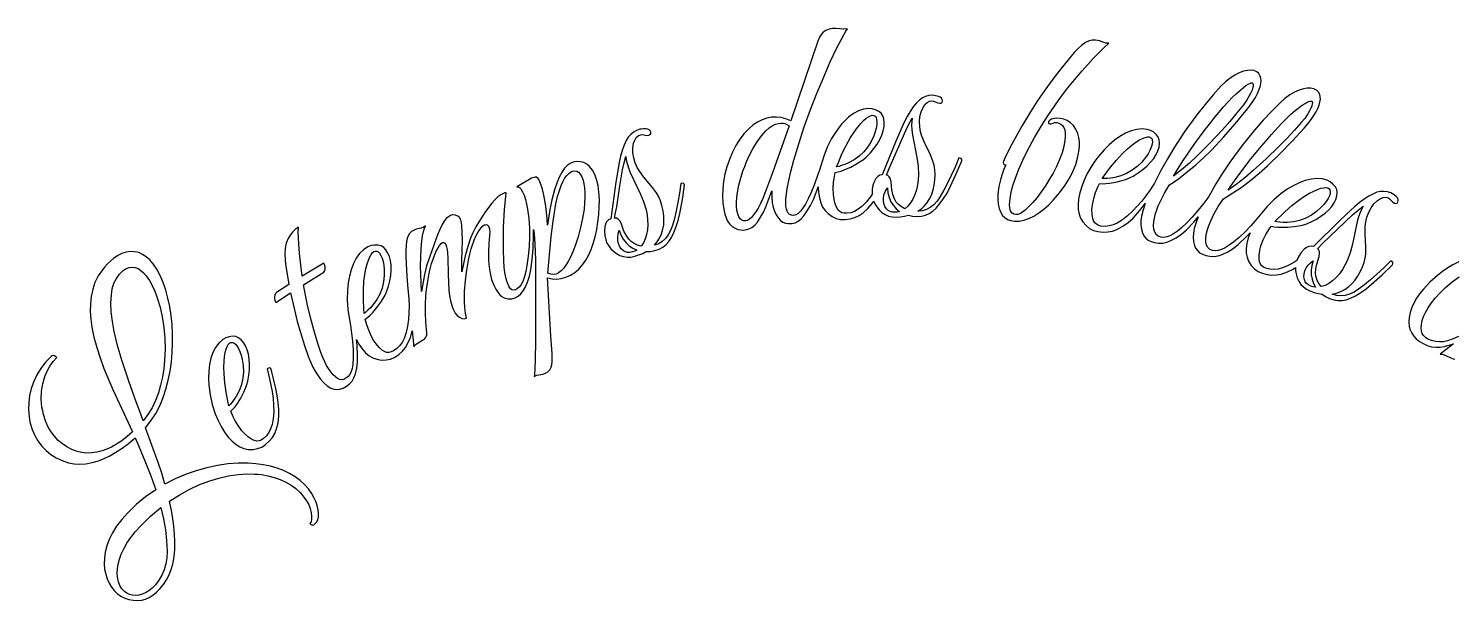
# Model space of a CAD drawing. Header units: millimetres. Extents: x 0 to 240, y 0 to 240.
# Drawn here: x 80.6 to 143.5, y 149.7 to 175 of the extents above; entities that cross this region are included whole.
import ezdxf

# ---------------------------------------------------------------- set-up
doc = ezdxf.new("R2010")
doc.units = ezdxf.units.MM
doc.layers.add('TEXTE-C03', color=1, linetype='CONTINUOUS')

msp = doc.modelspace()

# ---------------------------------------------------------------- linework, layer by layer
at = {"layer": 'TEXTE-C03'}
for points in [[(112.2481, 166.0798), (112.3989, 166.1214), (112.5372, 166.1933), (112.6633, 166.2958), (112.7775, 166.4288), (112.9149, 166.6358), (113.0384, 166.8611), (113.148, 167.1048), (113.4199, 167.7965), (113.4098, 167.6622), (113.4106, 167.5327), (113.4334, 167.2868), (113.472, 167.0903), (113.5307, 166.91), (113.6093, 166.7457), (113.7077, 166.5977), (113.8003, 166.4987), (113.905, 166.426), (114.022, 166.3793), (114.1514, 166.3587), (114.2933, 166.364), (114.4367, 166.3987), (114.573, 166.4664), (114.7023, 166.5673), (114.825, 166.7014), (114.9779, 166.9155), (115.1185, 167.156), (115.2467, 167.423), (115.4173, 167.8449), (115.464, 167.9825), (115.4755, 167.74), (115.5121, 167.4944), (115.5722, 167.2777), (115.6557, 167.0899), (115.7622, 166.931), (115.8918, 166.8006), (116.071, 166.6755), (116.2563, 166.5905), (116.4482, 166.5453), (116.6469, 166.5399), (116.8685, 166.5709), (117.074, 166.6305), (117.2638, 166.7193), (117.4381, 166.8372), (117.6494, 167.0278), (117.8389, 167.246), (117.9074, 167.3469), (117.9583, 167.2338), (118.0434, 167.0973), (118.1505, 166.9642), (118.2744, 166.8465), (118.4105, 166.756), (118.5588, 166.6928), (118.7195, 166.6566), (118.893, 166.6475), (119.0854, 166.659), (119.2678, 166.6845), (119.4406, 166.7239), (119.6249, 166.6857), (119.8252, 166.6736), (120.0166, 166.6888), (120.1959, 166.7332), (120.3635, 166.8069), (120.5196, 166.9099), (120.6644, 167.0425), (120.8338, 167.239), (120.994, 167.4602), (121.145, 167.706), (121.287, 167.9767), (121.5537, 168.5491), (121.8037, 169.1342), (121.7969, 169.187), (121.7723, 169.2254), (121.7296, 169.2494), (121.6691, 169.259), (121.4988, 168.8539), (121.3315, 168.4807), (121.167, 168.1395), (121.0049, 167.8303), (120.845, 167.5531), (120.7077, 167.3536), (120.5605, 167.1906), (120.4033, 167.0638), (120.2358, 166.9733), (120.0577, 166.9189), (119.8575, 166.9004), (120.015, 167.0127), (120.1574, 167.1487), (120.2848, 167.3085), (120.3972, 167.4922), (120.4732, 167.6588), (120.5333, 167.8451), (120.5775, 168.0512), (120.6054, 168.2773), (120.6169, 168.5234), (120.6081, 168.7316), (120.576, 168.9298), (120.5205, 169.1178), (120.4102, 169.3905), (120.1505, 169.9321), (120.0363, 170.2139), (119.9772, 170.4132), (119.9414, 170.6287), (119.9291, 170.8605), (119.9462, 171.0783), (119.9982, 171.2873), (120.0856, 171.4872), (120.1693, 171.6153), (120.2623, 171.7066), (120.3645, 171.761), (120.4757, 171.7784), (120.547, 171.7644), (120.7376, 171.682), (120.827, 171.6673), (120.8879, 171.6781), (120.925, 171.713), (120.9382, 171.7721), (120.9288, 171.8393), (120.8977, 171.8945), (120.845, 171.9375), (120.7707, 171.9682), (120.5756, 172.0122), (120.5023, 172.0182), (120.345, 172.0061), (120.1959, 171.9669), (120.0553, 171.9005), (119.9234, 171.8072), (119.8004, 171.6869), (119.6554, 171.5078), (119.5169, 171.305), (119.3851, 171.0785), (119.26, 170.8285), (118.9032, 170.0189), (118.278, 168.51), (118.1756, 168.49), (118.0853, 168.4378), (118.0072, 168.3533), (117.9413, 168.2367), (117.8767, 168.0552), (117.842, 167.8645), (117.8377, 167.6562), (117.7515, 167.5245), (117.5726, 167.302), (117.3789, 167.1077), (117.2245, 166.9878), (117.0627, 166.8987), (116.8933, 166.8402), (116.7158, 166.8122), (116.6037, 166.8149), (116.5049, 166.8397), (116.4194, 166.8867), (116.347, 166.956), (116.2878, 167.0477), (116.2115, 167.2274), (116.1584, 167.4238), (116.1286, 167.6369), (116.1188, 167.9137), (116.1353, 168.1859), (116.1567, 168.354), (116.2097, 168.6197), (116.3335, 168.6389), (116.4763, 168.6784), (116.6383, 168.7381), (116.8956, 168.8538), (117.1528, 168.9912), (117.3142, 169.0909), (117.4556, 169.1918), (117.5768, 169.2944), (117.7601, 169.4799), (117.9211, 169.6704), (118.0597, 169.8662), (118.1756, 170.0674), (118.2667, 170.2665), (118.3307, 170.4563), (118.3672, 170.6367), (118.3758, 170.8079), (118.357, 170.9741), (118.312, 171.1127), (118.2405, 171.2237), (118.1425, 171.307), (117.9933, 171.3829), (117.8422, 171.4257), (117.6897, 171.4354), (117.4614, 171.4033), (117.2364, 171.3279), (117.0152, 171.2091), (116.7984, 171.0469), (116.5909, 170.8507), (116.4938, 170.74), (116.3972, 170.6292), (116.2175, 170.3829), (116.0519, 170.1119), (115.8587, 169.727), (115.7011, 169.3277), (115.5139, 168.7167), (115.4342, 168.4794), (115.2936, 168.0942), (115.134, 167.6997), (115.0188, 167.4472), (114.8983, 167.2221), (114.7724, 167.0243), (114.6751, 166.9018), (114.576, 166.8107), (114.475, 166.7511), (114.3718, 166.7228), (114.2773, 166.7255), (114.1989, 166.7584), (114.1364, 166.8215), (114.0885, 166.9058), (114.0539, 167.0022), (114.0327, 167.1108), (114.0236, 167.26), (114.0302, 167.4431), (114.0527, 167.6601), (114.0915, 167.911), (114.1448, 168.1895), (114.2505, 168.6504), (114.3835, 169.1541), (114.5991, 169.8773), (114.8468, 170.6323), (115.12, 171.3944), (115.4108, 172.139), (115.6015, 172.5903), (115.9944, 173.4908), (116.2591, 174.0496), (116.4858, 174.4941), (116.6822, 174.8446), (116.7545, 174.9515), (116.5851, 174.9395), (116.2429, 174.964), (116.0921, 174.9618), (115.9374, 174.9365), (115.8007, 174.8839), (115.6822, 174.8041), (115.6008, 174.7128), (115.5208, 174.5787), (115.4423, 174.4021), (114.245, 170.8962), (114.0377, 170.984), (113.8275, 171.0387), (113.6147, 171.0604), (113.3996, 171.049), (113.187, 171.0068), (112.9813, 170.9361), (112.7829, 170.837), (112.5922, 170.7095), (112.4094, 170.5539), (112.1957, 170.3291), (112.0015, 170.0792), (111.8268, 169.8044), (111.6719, 169.505), (111.5389, 169.1903), (111.4298, 168.8699), (111.3443, 168.5437), (111.2821, 168.212), (111.2446, 167.8842), (111.2336, 167.5695), (111.2482, 167.268), (111.288, 166.9797), (111.3343, 166.778), (111.3928, 166.6058), (111.4633, 166.4628), (111.5457, 166.3492), (111.6653, 166.2338), (111.7883, 166.152), (111.9149, 166.1037), (112.0375, 166.0799), (112.1485, 166.0719)], [(124.3299, 166.4652), (124.5372, 166.5031), (124.7522, 166.5779), (124.9755, 166.6896), (125.2005, 166.8315), (125.4207, 166.9973), (125.6363, 167.1872), (125.8474, 167.4013), (126.1139, 167.7142), (126.356, 168.0501), (126.5735, 168.4096), (126.7134, 168.6887), (126.8254, 168.9689), (126.9089, 169.2505), (126.9635, 169.5336), (126.9858, 169.7614), (126.9858, 169.9696), (126.9634, 170.1583), (126.9183, 170.3273), (126.8315, 170.5223), (126.7218, 170.6827), (126.5893, 170.8084), (126.4439, 170.9017), (126.2958, 170.9651), (126.1451, 170.9984), (125.9901, 171.0078), (125.8612, 170.996), (125.7583, 170.963), (125.6826, 170.9193), (125.6353, 170.8754), (125.6163, 170.8313), (125.6189, 170.7937), (125.6363, 170.7694), (125.6687, 170.7583), (125.7356, 170.7626), (125.9048, 170.8137), (125.9898, 170.8154), (126.0852, 170.7932), (126.1682, 170.7504), (126.2387, 170.6873), (126.2968, 170.6037), (126.3389, 170.4976), (126.362, 170.367), (126.3661, 170.212), (126.3511, 170.0325), (126.3016, 169.7617), (126.2204, 169.4785), (126.1082, 169.1827), (125.9731, 168.8829), (125.8231, 168.5877), (125.6584, 168.2969), (125.4839, 168.0173), (125.3043, 167.7558), (125.1196, 167.5122), (124.9361, 167.2933), (124.7599, 167.1059), (124.5906, 166.95), (124.4715, 166.859), (124.3632, 166.796), (124.2653, 166.761), (124.1778, 166.7543), (124.0959, 166.7749), (124.026, 166.8212), (123.968, 166.893), (123.9354, 166.9677), (123.9157, 167.0647), (123.9089, 167.184), (123.915, 167.3256), (123.9447, 167.5652), (123.9954, 167.819), (124.0676, 168.0867), (124.1616, 168.3686), (124.3124, 168.7569), (124.4852, 169.1519), (124.6805, 169.5533), (125.0035, 170.1533), (125.3527, 170.739), (125.5912, 171.1112), (126.0474, 171.7753), (126.1991, 171.9806), (126.4765, 172.3431), (126.775, 172.7073), (127.1102, 173.0956), (127.5984, 173.6384), (128.0692, 174.1172), (128.2874, 174.3119), (128.1534, 174.3221), (127.88, 174.4163), (127.6942, 174.453), (127.5576, 174.4534), (127.4124, 174.4173), (127.2591, 174.3446), (127.0978, 174.2352), (126.9289, 174.0889), (126.7527, 173.9059), (126.1613, 173.1849), (125.812, 172.7296), (125.4623, 172.2491), (125.1286, 171.7621), (124.826, 171.2874), (124.4481, 170.6523), (123.938, 169.7301), (123.6986, 169.2477), (123.6381, 169.0985), (123.6291, 169.0599), (123.635, 169), (123.663, 168.9622), (123.7363, 168.9449), (123.6411, 168.7113), (123.5618, 168.4944), (123.4982, 168.2941), (123.4298, 167.9948), (123.3913, 167.6734), (123.3868, 167.4423), (123.4071, 167.2278), (123.4518, 167.0299), (123.5209, 166.8484), (123.5971, 166.7223), (123.6961, 166.621), (123.8178, 166.5443), (123.9623, 166.492), (124.1298, 166.4641)], [(138.5783, 162.9635), (138.7622, 162.9976), (138.9472, 163.0633), (139.1798, 163.1782), (139.4135, 163.3194), (139.6484, 163.4869), (139.8846, 163.6809), (140.3533, 164.1041), (140.8116, 164.5454), (140.826, 164.5967), (140.8182, 164.6417), (140.7883, 164.6804), (140.7363, 164.7128), (140.4216, 164.4061), (140.1221, 164.1277), (139.8376, 163.8776), (139.5678, 163.656), (139.3125, 163.463), (139.1083, 163.3329), (138.9092, 163.2401), (138.7151, 163.1847), (138.5255, 163.1666), (138.3402, 163.1859), (138.1487, 163.2468), (138.3375, 163.2889), (138.5216, 163.3586), (138.7013, 163.4562), (138.8764, 163.5816), (139.0113, 163.7053), (139.1393, 163.8534), (139.2603, 164.0261), (139.3741, 164.2235), (139.4806, 164.4455), (139.5537, 164.6408), (139.6014, 164.8357), (139.6235, 165.0305), (139.6282, 165.3247), (139.6002, 165.9246), (139.6048, 166.2286), (139.6281, 166.4352), (139.6791, 166.6477), (139.7582, 166.8659), (139.8588, 167.0599), (139.9881, 167.232), (140.1465, 167.382), (140.2735, 167.4674), (140.3947, 167.5152), (140.51, 167.5254), (140.6193, 167.4982), (140.6795, 167.4574), (140.8228, 167.3073), (140.8995, 167.259), (140.9598, 167.2452), (141.0075, 167.2628), (141.0427, 167.3121), (141.0603, 167.3777), (141.0531, 167.4406), (141.0214, 167.5007), (140.9649, 167.558), (140.8784, 167.6244), (140.8024, 167.6745), (140.7372, 167.7086), (140.5876, 167.7588), (140.4351, 167.7808), (140.2797, 167.7745), (140.1219, 167.7399), (139.9617, 167.6771), (139.7584, 167.5686), (139.5518, 167.4359), (139.3421, 167.2787), (139.1295, 167.0973), (138.9675, 166.9463), (138.4853, 166.4907), (137.3215, 165.3448), (137.2194, 165.3663), (137.1159, 165.3534), (137.011, 165.3061), (136.9049, 165.2243), (136.7747, 165.0824), (136.6683, 164.9204), (136.5832, 164.7301), (136.4525, 164.6424), (136.201, 164.5073), (135.9469, 164.4038), (135.758, 164.3536), (135.5743, 164.3346), (135.3954, 164.3467), (135.2211, 164.3901), (135.1189, 164.4363), (135.0376, 164.4977), (134.9771, 164.5743), (134.9375, 164.6664), (134.9187, 164.7738), (134.9185, 164.9691), (134.9461, 165.1707), (135.0017, 165.3785), (135.1006, 165.6372), (135.2219, 165.8815), (135.3864, 166.1514), (135.4596, 166.252), (135.581, 166.2214), (135.7279, 166.2021), (135.9003, 166.194), (136.1824, 166.2002), (136.4728, 166.2266), (136.6603, 166.2554), (136.8299, 166.2933), (136.9815, 166.3404), (137.2225, 166.4399), (137.4451, 166.5526), (137.649, 166.6788), (137.8342, 166.8189), (137.9957, 166.9669), (138.1286, 167.1167), (138.2325, 167.2686), (138.3072, 167.4229), (138.3547, 167.5832), (138.3672, 167.7284), (138.3446, 167.8586), (138.2868, 167.9734), (138.179, 168.1015), (138.0566, 168.1998), (137.9199, 168.2681), (137.6972, 168.3276), (137.4605, 168.3459), (137.2105, 168.3226), (136.9477, 168.2578), (136.6801, 168.1579), (136.4154, 168.0295), (136.1539, 167.8728), (135.8958, 167.6877), (135.5678, 167.4085), (135.2671, 167.1022), (134.8252, 166.5709), (134.5535, 166.2616), (134.2916, 165.9873), (134.039, 165.748), (133.7957, 165.5437), (133.6041, 165.4035), (133.4275, 165.2944), (133.2654, 165.2165), (133.1176, 165.17), (132.9838, 165.1549), (132.8638, 165.1713), (132.7499, 165.2211), (132.6633, 165.298), (132.6037, 165.4021), (132.5711, 165.5337), (132.5654, 165.6927), (132.5869, 165.8793), (132.6357, 166.0934), (132.679, 166.2301), (132.7385, 166.3831), (132.9069, 166.7379), (133.1166, 167.1086), (133.3431, 167.4467), (133.7636, 167.7096), (134.1682, 167.986), (134.5568, 168.2764), (134.929, 168.5811), (135.2846, 168.9009), (135.8503, 169.4491), (136.3894, 170.0031), (136.9009, 170.5642), (137.0705, 170.7604), (137.2152, 170.9462), (137.3347, 171.1215), (137.4315, 171.2858), (137.508, 171.4381), (137.5641, 171.5787), (137.6032, 171.7172), (137.6217, 171.8425), (137.6194, 171.9547), (137.5962, 172.0536), (137.537, 172.1634), (137.4489, 172.2469), (137.3321, 172.3037), (137.199, 172.3305), (137.0458, 172.3293), (136.8728, 172.3), (136.6802, 172.2423), (136.476, 172.1538), (136.2682, 172.0317), (136.0569, 171.8762), (135.8425, 171.6871), (135.4757, 171.3241), (135.1006, 170.9236), (134.7178, 170.4857), (134.1561, 169.7872), (133.6296, 169.0626), (133.3058, 168.5779), (133.0129, 168.1072), (132.6961, 167.5535), (132.4755, 167.2546), (132.2196, 166.9321), (131.9717, 166.645), (131.7315, 166.3933), (131.4987, 166.1771), (131.3144, 166.0275), (131.1434, 165.9097), (130.9855, 165.8238), (130.8402, 165.77), (130.7073, 165.7482), (130.5866, 165.7586), (130.4704, 165.8026), (130.3801, 165.8751), (130.3153, 165.9761), (130.2761, 166.1059), (130.2625, 166.2644), (130.2747, 166.4518), (130.3126, 166.6681), (130.349, 166.8068), (130.4009, 166.9626), (130.4682, 167.1355), (130.5513, 167.3253), (130.7422, 167.7061), (130.9514, 168.0552), (131.3582, 168.3387), (131.7485, 168.635), (132.1221, 168.9445), (132.4785, 169.2675), (132.8177, 169.6047), (133.3552, 170.1805), (133.866, 170.7608), (134.3487, 171.3468), (134.5083, 171.5512), (134.6435, 171.744), (134.7541, 171.9252), (134.8425, 172.094), (134.9113, 172.25), (134.9603, 172.3932), (134.9925, 172.5335), (135.0046, 172.6596), (134.9967, 172.7715), (134.9686, 172.8691), (134.904, 172.9758), (134.8118, 173.0548), (134.6923, 173.1057), (134.558, 173.1258), (134.4051, 173.1169), (134.2337, 173.079), (134.0443, 173.0118), (133.8448, 172.9131), (133.6433, 172.7808), (133.4401, 172.6149), (133.2354, 172.4153), (132.8872, 172.0344), (132.5327, 171.6157), (132.1723, 171.1591), (131.6463, 170.4334), (131.1567, 169.6833), (130.8576, 169.183), (130.5886, 168.6983), (130.3026, 168.1348), (130.0812, 167.8093), (129.9183, 167.5846), (129.7375, 167.3513), (129.5425, 167.1234), (129.3337, 166.9009), (129.1143, 166.6965), (128.8876, 166.523), (128.6533, 166.3802), (128.4748, 166.3005), (128.2965, 166.2524), (128.118, 166.2358), (127.939, 166.2509), (127.8307, 166.2801), (127.7406, 166.3277), (127.6687, 166.3937), (127.6149, 166.4783), (127.5792, 166.5813), (127.5478, 166.7741), (127.5429, 166.9774), (127.5646, 167.1915), (127.6209, 167.4627), (127.7016, 167.7232), (127.8209, 168.0159), (127.8771, 168.1269), (128.0018, 168.116), (128.1499, 168.1205), (128.3215, 168.14), (128.599, 168.1911), (128.8814, 168.2635), (129.0619, 168.3219), (129.2233, 168.3864), (129.3654, 168.4572), (129.5875, 168.5938), (129.7892, 168.7406), (129.9703, 168.8978), (130.1308, 169.0656), (130.2666, 169.2375), (130.3738, 169.4066), (130.4522, 169.5732), (130.5013, 169.7374), (130.5225, 169.9032), (130.5117, 170.0486), (130.4687, 170.1734), (130.3933, 170.2776), (130.2664, 170.3868), (130.1299, 170.4643), (129.984, 170.5099), (129.7546, 170.5331), (129.5181, 170.5134), (129.275, 170.4505), (129.0259, 170.3445), (128.7777, 170.2032), (128.5369, 170.0342), (128.3038, 169.8377), (128.0786, 169.6138), (127.7993, 169.2858), (127.675, 169.1108), (127.5514, 168.9355), (127.3343, 168.5632), (127.1972, 168.2779), (127.0886, 167.9966), (127.008, 167.7196), (126.9547, 167.4469), (126.9319, 167.1996), (126.9388, 166.9749), (126.9752, 166.7726), (127.041, 166.5929), (127.1358, 166.4355), (127.2801, 166.2714), (127.4399, 166.1447), (127.6155, 166.0552), (127.8073, 166.0028), (128.0299, 165.9801), (128.2437, 165.9892), (128.4491, 166.0303), (128.6465, 166.1034), (128.8971, 166.2383), (129.133, 166.4052), (129.3544, 166.6044), (129.5634, 166.8273), (129.762, 167.0655), (129.8934, 167.2428), (129.8003, 166.963), (129.7306, 166.6839), (129.7018, 166.4861), (129.6997, 166.2971), (129.7238, 166.117), (129.7741, 165.9458), (129.8355, 165.8222), (129.9183, 165.7184), (130.0225, 165.6343), (130.1483, 165.5696), (130.2958, 165.5242), (130.4818, 165.4976), (130.6655, 165.5023), (130.847, 165.5386), (131.0269, 165.6064), (131.2623, 165.7343), (131.4909, 165.8951), (131.7129, 166.0889), (132.0321, 166.4182), (132.2338, 166.6578), (132.1387, 166.4136), (132.0551, 166.1384), (132.0165, 165.9422), (132.0049, 165.7536), (132.02, 165.5725), (132.0617, 165.399), (132.1168, 165.2725), (132.1943, 165.1647), (132.2942, 165.0754), (132.4166, 165.0045), (132.5616, 164.9518), (132.7461, 164.9159), (132.9297, 164.9114), (133.1129, 164.9386), (133.2959, 164.9973), (133.5374, 165.1132), (133.7737, 165.2623), (134.0052, 165.4448), (134.3405, 165.7577), (134.5243, 165.9554), (134.4405, 165.728), (134.3784, 165.4876), (134.3494, 165.2646), (134.3531, 165.0591), (134.3892, 164.8712), (134.4577, 164.7007), (134.574, 164.5156), (134.7115, 164.365), (134.8706, 164.2486), (135.0516, 164.1663), (135.2677, 164.1084), (135.4802, 164.0832), (135.6895, 164.091), (135.8961, 164.1317), (136.1649, 164.2248), (136.4245, 164.3519), (136.527, 164.4181), (136.5297, 164.2941), (136.5548, 164.1353), (136.6015, 163.9709), (136.6698, 163.8142), (136.7599, 163.6779), (136.8718, 163.5619), (137.0057, 163.4659), (137.1619, 163.3899), (137.3435, 163.3255), (137.5215, 163.2778), (137.6959, 163.2468), (137.8508, 163.1399), (138.0306, 163.0506), (138.2128, 162.99), (138.3952, 162.961)], [(131.2709, 168.6645), (131.5403, 169.092), (132.0887, 169.8953), (132.501, 170.455), (132.7848, 170.8194), (132.9277, 171.0009), (133.3477, 171.5058), (133.55, 171.7339), (133.7407, 171.9336), (133.9192, 172.1051), (134.223, 172.361), (134.3391, 172.4469), (134.4334, 172.5062), (134.5086, 172.5432), (134.5669, 172.5616), (134.6083, 172.5616), (134.643, 172.5399), (134.6606, 172.4986), (134.6611, 172.438), (134.6445, 172.3578), (134.6072, 172.2482), (134.553, 172.1249), (134.4818, 171.9879), (134.3577, 171.7837), (134.2242, 171.6027), (133.9378, 171.2395), (133.6245, 170.866), (133.2851, 170.4817), (132.7514, 169.9108), (132.2068, 169.3672), (131.8437, 169.0296), (131.4874, 168.724), (131.1374, 168.4503)], [(133.6927, 168.0393), (133.9832, 168.4528), (134.5711, 169.2277), (135.0108, 169.7661), (135.3125, 170.1157), (135.4644, 170.2899), (135.9091, 170.7732), (136.1226, 170.9908), (136.323, 171.1807), (136.5099, 171.343), (136.8261, 171.5834), (136.9463, 171.6634), (137.0436, 171.7179), (137.1205, 171.7511), (137.1796, 171.7666), (137.221, 171.7645), (137.2545, 171.7411), (137.2701, 171.699), (137.2675, 171.6384), (137.2469, 171.5591), (137.2042, 171.4516), (137.1438, 171.3312), (137.0659, 171.1978), (136.9317, 171.0001), (136.7894, 170.826), (136.4851, 170.4776), (136.1535, 170.1203), (135.7953, 169.7535), (135.2337, 169.21), (134.6626, 168.6943), (134.2831, 168.3753), (133.9119, 168.0879), (133.5486, 167.8321)], [(112.0867, 166.5047), (112.0167, 166.5679), (111.9581, 166.6631), (111.9107, 166.7902), (111.8746, 166.9493), (111.8554, 167.1164), (111.8522, 167.3024), (111.8654, 167.5071), (111.8954, 167.7307), (111.9578, 168.047), (112.0433, 168.3743), (112.1522, 168.7125), (112.2167, 168.8811), (112.2818, 169.0496), (112.4289, 169.3738), (112.5936, 169.6849), (112.7708, 169.9723), (112.9551, 170.2252), (113.146, 170.4437), (113.2908, 170.5779), (113.4339, 170.6786), (113.5749, 170.7458), (113.7135, 170.7796), (113.8175, 170.7879), (113.9066, 170.7852), (113.9809, 170.7717), (114.0792, 170.7329), (114.1737, 170.6734), (113.7568, 169.4652), (113.4008, 168.4835), (113.1311, 167.7726), (113.0096, 167.4686), (112.9091, 167.2401), (112.8094, 167.0425), (112.71, 166.8759), (112.6108, 166.7401), (112.5146, 166.6332), (112.4243, 166.5532), (112.3396, 166.5001), (112.2604, 166.4738), (112.1678, 166.4734)], [(116.3499, 169.0539), (116.5087, 169.4308), (116.6883, 169.8039), (116.8842, 170.1505), (117.0459, 170.3957), (117.1964, 170.603), (117.3351, 170.7723), (117.4617, 170.904), (117.5762, 171.003), (117.6788, 171.0745), (117.7694, 171.1187), (117.8477, 171.1353), (117.9174, 171.1265), (117.9727, 171.0934), (118.0134, 171.0363), (118.0396, 170.9551), (118.0513, 170.8499), (118.046, 170.7158), (118.0205, 170.5668), (117.975, 170.4029), (117.9097, 170.2238), (117.7943, 169.9808), (117.6482, 169.7495), (117.4719, 169.5294), (117.2648, 169.3322), (117.0418, 169.1702), (116.8025, 169.0431), (116.6302, 168.9702), (116.4844, 168.9161), (116.3649, 168.881), (116.2715, 168.8652)], [(119.133, 167.0951), (119.0077, 167.1935), (118.9064, 167.3105), (118.8294, 167.4461), (118.756, 167.6429), (118.7094, 167.8462), (118.6768, 168.2062), (118.6462, 168.3259), (118.5982, 168.4152), (118.5326, 168.4742), (118.4774, 168.493), (118.5901, 168.7895), (119.3219, 170.4694), (119.4633, 170.7511), (119.6052, 171.0057), (119.5883, 170.8656), (119.5837, 170.6989), (119.594, 170.4945), (119.6213, 170.2725), (119.8155, 169.2736), (119.8687, 168.8904), (119.8868, 168.5138), (119.877, 168.2892), (119.8469, 168.0687), (119.7966, 167.8522), (119.7264, 167.6398), (119.6387, 167.443), (119.5354, 167.2733), (119.4167, 167.1307), (119.2823, 167.0151)], [(107.1887, 164.8815), (107.359, 164.9157), (107.5425, 164.9746), (107.713, 165.0445), (107.8706, 165.1255), (108.0586, 165.1342), (108.2557, 165.1722), (108.4373, 165.2345), (108.6, 165.3219), (108.7441, 165.4348), (108.8697, 165.5734), (108.9772, 165.7378), (109.0925, 165.9701), (109.1929, 166.224), (109.2782, 166.4997), (109.3486, 166.7971), (109.465, 167.4177), (109.5621, 168.0466), (109.5425, 168.096), (109.509, 168.1271), (109.4618, 168.1398), (109.4008, 168.1341), (109.3362, 167.6994), (109.2667, 167.2964), (109.192, 166.9251), (109.1116, 166.5853), (109.0255, 166.2771), (108.9419, 166.0498), (108.8398, 165.8553), (108.7189, 165.6936), (108.5791, 165.5643), (108.42, 165.4674), (108.2307, 165.3999), (108.3554, 165.5478), (108.4596, 165.7148), (108.5434, 165.9012), (108.6068, 166.1071), (108.6391, 166.2873), (108.6511, 166.4827), (108.6427, 166.6933), (108.6137, 166.9193), (108.5639, 167.1605), (108.5037, 167.36), (108.4235, 167.5441), (108.3231, 167.7125), (108.1486, 167.9493), (107.7627, 168.4095), (107.5821, 168.6542), (107.4755, 168.8326), (107.3873, 169.0325), (107.318, 169.2541), (107.2805, 169.4693), (107.2791, 169.6846), (107.3142, 169.8999), (107.3634, 170.0449), (107.4309, 170.1563), (107.5164, 170.2344), (107.6198, 170.2788), (107.6924, 170.2829), (107.8974, 170.2504), (107.9877, 170.2583), (108.044, 170.284), (108.0713, 170.3269), (108.0695, 170.3874), (108.0436, 170.4502), (107.9999, 170.496), (107.9382, 170.5245), (107.8585, 170.5358), (107.7495, 170.5362), (107.6587, 170.5301), (107.5862, 170.5177), (107.4367, 170.467), (107.302, 170.3921), (107.1823, 170.2929), (107.0777, 170.1697), (106.9883, 170.0227), (106.8923, 169.8132), (106.8084, 169.5824), (106.7368, 169.3303), (106.6776, 169.0571), (106.5328, 168.1843), (106.3014, 166.5675), (106.2072, 166.5228), (106.1326, 166.4498), (106.0778, 166.3485), (106.043, 166.2192), (106.0254, 166.0274), (106.039, 165.8341), (106.0833, 165.6393), (106.1374, 165.501), (106.2124, 165.3719), (106.3081, 165.2519), (106.4244, 165.1407), (106.5612, 165.0384), (106.7105, 164.955), (106.8647, 164.9011), (107.0241, 164.8766)], [(127.9954, 168.3506), (128.3604, 168.8436), (128.6234, 169.1634), (128.8962, 169.4534), (129.1115, 169.6532), (129.3069, 169.8187), (129.482, 169.9502), (129.6362, 170.048), (129.771, 170.117), (129.8877, 170.162), (129.9861, 170.1834), (130.0662, 170.1809), (130.1318, 170.1558), (130.1776, 170.1105), (130.2036, 170.0454), (130.2097, 169.9603), (130.1961, 169.8553), (130.159, 169.7263), (130.0988, 169.5877), (130.0157, 169.4392), (129.9097, 169.2808), (129.7398, 169.0723), (129.5429, 168.8823), (129.3193, 168.7104), (129.0713, 168.5681), (128.8162, 168.4638), (128.5536, 168.3972), (128.3688, 168.3673), (128.2144, 168.3494), (128.0899, 168.3438)], [(107.4805, 165.4088), (107.3347, 165.4731), (107.2076, 165.5613), (107.0993, 165.6736), (106.9795, 165.846), (106.8839, 166.0314), (106.763, 166.372), (106.7037, 166.4804), (106.635, 166.5551), (106.5569, 166.5959), (106.4694, 166.6027), (106.5188, 166.8299), (106.5668, 167.0932), (106.7101, 168.0252), (106.8267, 168.7246), (106.8938, 169.0325), (106.9681, 169.3144), (106.9866, 169.1744), (107.0234, 169.0118), (107.084, 168.8163), (107.1656, 168.6081), (107.6015, 167.6885), (107.748, 167.3305), (107.8589, 166.9701), (107.9052, 166.7501), (107.9306, 166.5291), (107.9356, 166.3069), (107.9203, 166.0837), (107.8841, 165.8712), (107.8262, 165.6813), (107.7465, 165.5137), (107.645, 165.3684)], [(94.3468, 159.0519), (94.492, 159.102), (94.6435, 159.1855), (94.7749, 159.2886), (94.8838, 159.4131), (94.9705, 159.5594), (95.0349, 159.7277), (95.0931, 159.9773), (95.1252, 160.2483), (95.1314, 160.5409), (95.1079, 160.997), (95.0807, 161.2402), (95.1905, 161.0374), (95.3301, 160.832), (95.4784, 160.663), (95.6352, 160.5301), (95.8002, 160.4332), (95.9735, 160.3721), (96.1893, 160.3372), (96.3932, 160.341), (96.5856, 160.3836), (96.7669, 160.4652), (96.9531, 160.5893), (97.1123, 160.7323), (97.2447, 160.8947), (97.3505, 161.0767), (97.4581, 161.34), (97.5347, 161.6236), (97.6058, 160.9202), (97.6617, 160.9982), (97.7264, 161.0543), (98.0003, 161.2135), (98.0759, 161.2663), (98.1287, 161.3153), (98.1621, 161.3723), (98.1796, 161.4493), (98.1811, 161.5464), (98.1479, 162.0057), (98.1313, 162.4271), (98.1308, 162.8105), (98.1458, 163.1556), (98.1758, 163.4622), (98.2249, 163.8025), (98.2782, 164.1051), (98.3351, 164.3696), (98.3951, 164.5962), (98.5043, 164.9077), (98.5834, 165.1061), (98.6786, 165.2931), (98.7469, 165.3987), (98.8136, 165.474), (98.8787, 165.519), (98.9325, 165.5277), (98.9797, 165.5005), (99.0203, 165.4376), (99.0564, 165.3376), (99.0828, 165.2152), (99.0997, 165.0704), (99.1146, 164.831), (99.1289, 164.1344), (99.1613, 163.404), (99.1824, 163.1864), (99.2298, 162.9503), (99.3035, 162.6954), (99.3342, 162.6065), (99.4422, 162.4094), (99.5292, 162.3059), (99.6301, 162.2239), (99.7364, 162.1723), (99.8397, 162.1602), (99.9402, 162.1877), (99.8934, 162.4032), (99.8626, 162.6492), (99.8485, 162.9258), (99.8553, 163.3742), (99.8937, 163.8435), (99.9553, 164.3092), (100.0307, 164.7469), (100.0867, 165.0109), (100.145, 165.2382), (100.2049, 165.4285), (100.277, 165.6278), (100.3485, 165.7992), (100.4191, 165.9427), (100.4885, 166.0582), (100.5772, 166.176), (100.6596, 166.2588), (100.7355, 166.3065), (100.7965, 166.321), (100.8488, 166.3102), (100.8924, 166.2741), (100.9272, 166.2128), (100.953, 166.116), (100.9628, 165.9902), (100.9567, 165.8354), (100.9286, 165.485), (100.9142, 165.1172), (100.9136, 164.7322), (100.9318, 164.4426), (100.9762, 164.1643), (101.0466, 163.8969), (101.1425, 163.6406), (101.2253, 163.4696), (101.3131, 163.3285), (101.4056, 163.2174), (101.5028, 163.1361), (101.6047, 163.0846), (101.7729, 163.0434), (101.9304, 163.0423), (102.0773, 163.0812), (102.2157, 163.1556), (102.3373, 163.2568), (102.4425, 163.385), (102.5313, 163.5403), (102.6297, 163.7774), (102.7097, 164.0383), (102.7713, 164.3232), (102.836, 164.7752), (102.8724, 165.2402), (102.8899, 165.8293), (102.8892, 166.0938), (102.9172, 165.9117), (102.9397, 165.6983), (102.9569, 165.4533), (102.9795, 164.7754), (102.9843, 164.3491), (102.9761, 161.166), (102.9651, 160.354), (102.9532, 159.9439), (102.9362, 159.6864), (102.925, 159.6177), (103.0417, 159.6768), (103.2998, 159.7174), (103.4176, 159.754), (103.5288, 159.8179), (103.6132, 159.9056), (103.6711, 160.0173), (103.6993, 160.125), (103.7171, 160.2627), (103.7246, 160.4301), (103.7221, 160.6276), (103.6617, 161.395), (103.5929, 162.4208), (103.5146, 163.9648), (103.7219, 163.9237), (103.9241, 163.9139), (104.1217, 163.9353), (104.3151, 163.9878), (104.5201, 164.0789), (104.7117, 164.2013), (104.8902, 164.3551), (105.056, 164.5405), (105.2056, 164.7501), (105.3349, 164.9768), (105.4441, 165.2206), (105.5331, 165.4818), (105.6149, 165.7788), (105.6832, 166.0912), (105.7382, 166.4191), (105.7775, 166.7541), (105.7988, 167.0879), (105.8017, 167.4206), (105.7842, 167.7401), (105.7438, 168.0341), (105.6799, 168.3025), (105.5977, 168.5262), (105.4925, 168.7198), (105.3638, 168.8832), (105.2498, 168.9798), (105.1181, 169.0476), (104.9688, 169.0862), (104.8021, 169.0954), (104.7125, 169.0885), (104.6442, 169.0742), (104.51, 169.0149), (104.3844, 168.9239), (104.2678, 168.8012), (104.1604, 168.6468), (104.0311, 168.4072), (103.9175, 168.1424), (103.8196, 167.8524), (103.7011, 167.407), (103.6576, 167.1928), (103.615, 166.9785), (103.5064, 166.2899), (103.4924, 166.5735), (103.4638, 166.8815), (103.4206, 167.2142), (103.3808, 167.4604), (103.3369, 167.6811), (103.2887, 167.8766), (103.2361, 168.0467), (103.1797, 168.1941), (103.1276, 168.3007), (103.0799, 168.3664), (103.0305, 168.4001), (102.9735, 168.4107), (102.909, 168.3982), (102.8088, 168.3556), (102.6906, 168.2922), (102.1613, 167.9854), (102.2229, 167.9845), (102.2812, 167.954), (102.3362, 167.8938), (102.4122, 167.7655), (102.4805, 167.6059), (102.5398, 167.4217), (102.589, 167.2196), (102.6283, 166.9996), (102.6824, 166.5836), (102.7171, 166.1577), (102.7128, 165.7715), (102.6961, 165.3515), (102.6614, 164.9223), (102.603, 164.508), (102.5513, 164.2498), (102.4893, 164.0173), (102.4169, 163.8105), (102.3534, 163.678), (102.279, 163.5714), (102.1937, 163.4907), (102.0972, 163.4358), (102.022, 163.4227), (101.939, 163.4424), (101.8816, 163.4843), (101.8252, 163.5619), (101.7699, 163.6753), (101.7185, 163.82), (101.6776, 163.9835), (101.6351, 164.1945), (101.6031, 164.4434), (101.582, 164.7305), (101.5659, 165.203), (101.5641, 165.7022), (101.5751, 166.2023), (101.6154, 166.9661), (101.6833, 167.7193), (101.6348, 167.7114), (101.5664, 167.6885), (101.45, 167.6291), (101.3255, 167.5374), (101.193, 167.4135), (101.053, 167.2571), (100.7727, 166.8917), (100.5069, 166.4856), (100.3494, 166.21), (100.2206, 165.9519), (100.12, 165.7114), (99.9902, 165.3416), (99.8828, 164.9364), (99.7318, 164.2239), (99.7283, 164.7479), (99.7532, 165.6231), (99.7485, 165.9587), (99.729, 166.2827), (99.7062, 166.4668), (99.6874, 166.5264), (99.6297, 166.6231), (99.5526, 166.6931), (99.4559, 166.7362), (99.3397, 166.7523), (99.2999, 166.7457), (99.2354, 166.7207), (99.1379, 166.6627), (99.0433, 166.5764), (98.9518, 166.4619), (98.8636, 166.3193), (98.7525, 166.1013), (98.6497, 165.8651), (98.3271, 164.9521), (98.1736, 164.4956), (98.0811, 164.1154), (97.9504, 163.3633), (97.9309, 163.7204), (97.9129, 164.4934), (97.9176, 164.8865), (97.9348, 165.2538), (97.9642, 165.5949), (97.9944, 165.8208), (98.0316, 166.0063), (98.0755, 166.1514), (98.1257, 166.2558), (98.0892, 166.2275), (98.0336, 166.1975), (97.9323, 166.1583), (97.7181, 166.1109), (97.6251, 166.0751), (97.5124, 166.0067), (97.4233, 165.9227), (97.358, 165.8231), (97.3165, 165.7082), (97.2908, 165.5674), (97.2728, 165.3903), (97.2628, 165.1769), (97.2613, 164.9273), (97.288, 164.2901), (97.3334, 163.6358), (97.3894, 163.0363), (97.3987, 162.7334), (97.3932, 162.4335), (97.3736, 162.129), (97.3343, 161.8318), (97.2697, 161.5537), (97.1797, 161.2945), (97.0927, 161.1195), (96.9857, 160.9689), (96.8584, 160.8426), (96.7107, 160.7403), (96.6086, 160.6941), (96.5088, 160.6736), (96.4113, 160.6787), (96.316, 160.7098), (96.2229, 160.7666), (96.0761, 160.8953), (95.943, 161.0492), (95.8236, 161.2282), (95.6946, 161.4733), (95.5912, 161.7255), (95.5375, 161.8863), (95.4698, 162.1488), (95.573, 162.2197), (95.6844, 162.3173), (95.8044, 162.4415), (95.986, 162.6574), (96.1579, 162.893), (96.2601, 163.0528), (96.3436, 163.2052), (96.4082, 163.3501), (96.4927, 163.5969), (96.555, 163.8384), (96.5948, 164.0749), (96.6119, 164.3065), (96.6074, 164.5255), (96.5827, 164.7242), (96.5371, 164.9026), (96.4706, 165.0606), (96.3815, 165.202), (96.2807, 165.3073), (96.1681, 165.3763), (96.0437, 165.4087), (95.8763, 165.4123), (95.7217, 165.3852), (95.5801, 165.3277), (95.3883, 165.1997), (95.2184, 165.034), (95.0708, 164.831), (94.9459, 164.5907), (94.8443, 164.3238), (94.7659, 164.0403), (94.711, 163.7404), (94.6796, 163.4243), (94.6727, 162.9936), (94.7042, 162.5655), (94.8318, 161.7553), (94.9023, 161.1744), (94.9303, 160.7981), (94.9343, 160.4533), (94.914, 160.1397), (94.8866, 159.9724), (94.8433, 159.8282), (94.7839, 159.7069), (94.7082, 159.6084), (94.6161, 159.5327), (94.5196, 159.4849), (94.4251, 159.467), (94.3324, 159.4789), (94.2416, 159.5207), (94.1492, 159.5912), (94.0518, 159.6894), (93.9496, 159.8151), (93.8424, 159.9686), (93.7616, 160.1044), (93.6796, 160.2664), (93.5968, 160.4547), (93.5133, 160.6694), (93.4031, 160.9837), (93.2956, 161.3193), (93.1914, 161.676), (93.0474, 162.2211), (92.9224, 162.7539), (92.7405, 163.6633), (93.6392, 164.2117), (93.679, 164.2854), (93.6964, 164.3629), (93.6913, 164.4442), (93.6661, 164.5495), (93.6397, 164.6152), (92.681, 164.0346), (92.5652, 165.0355), (92.5316, 165.4596), (92.517, 165.7345), (92.5115, 165.9799), (92.5149, 166.1959), (92.3768, 166.0998), (92.2559, 165.9862), (92.1521, 165.8552), (92.0658, 165.707), (91.9808, 165.4915), (91.9327, 165.2632), (91.9213, 165.0224), (91.9363, 164.7365), (91.9621, 164.4744), (92.0934, 163.6645), (91.5515, 163.3134), (91.5057, 163.2673), (91.4768, 163.2005), (91.4651, 163.1128), (91.4691, 163.0212), (91.4873, 162.9426), (91.5196, 162.877), (92.168, 163.3006), (92.3405, 162.5468), (92.4687, 162.0434), (92.6177, 161.5091), (92.7851, 160.9744), (92.9678, 160.4693), (93.0636, 160.2361), (93.161, 160.027), (93.2597, 159.8419), (93.3596, 159.6805), (93.4995, 159.4909), (93.6441, 159.3316), (93.7933, 159.2023), (93.9469, 159.1029), (94.0744, 159.0522), (94.2077, 159.0353)], [(103.6519, 164.1203), (103.5321, 164.1707), (103.5783, 164.8123), (103.6729, 165.7942), (103.7547, 166.4691), (103.8511, 167.0433), (103.8857, 167.2231), (103.9599, 167.5479), (104.0343, 167.8128), (104.113, 168.0384), (104.1956, 168.2244), (104.2817, 168.3708), (104.3679, 168.4845), (104.4509, 168.5725), (104.5307, 168.6346), (104.6068, 168.6711), (104.7091, 168.6881), (104.8022, 168.6719), (104.8859, 168.6223), (104.9603, 168.5396), (105.0253, 168.4236), (105.0811, 168.2745), (105.1197, 168.1182), (105.1466, 167.9382), (105.162, 167.7342), (105.1639, 167.5091), (105.1506, 167.265), (105.1225, 167.0022), (105.0587, 166.6002), (104.9719, 166.1915), (104.8627, 165.776), (104.7681, 165.4727), (104.6646, 165.1912), (104.552, 164.9312), (104.4299, 164.6927), (104.3272, 164.5245), (104.2221, 164.3844), (104.1141, 164.2722), (104.003, 164.188), (103.8885, 164.1316), (103.7706, 164.1073)], [(118.73, 166.8668), (118.6306, 166.8939), (118.5457, 166.9414), (118.4751, 167.0092), (118.4038, 167.1195), (118.3589, 167.2424), (118.3405, 167.3782), (118.347, 167.5135), (118.3758, 167.6529), (118.43, 167.7931), (118.5129, 167.9309), (118.5354, 167.7092), (118.5882, 167.5063), (118.671, 167.3219), (118.7786, 167.1573), (118.9058, 167.0138), (119.0526, 166.8911), (118.9511, 166.8688), (118.8438, 166.8596)], [(135.9834, 166.4108), (135.828, 166.4178), (135.7043, 166.4322), (135.6121, 166.454), (136.051, 166.8824), (136.3618, 167.156), (136.6774, 167.3988), (136.9218, 167.5616), (137.1411, 167.6938), (137.3349, 167.7957), (137.5028, 167.8676), (137.6469, 167.9143), (137.7693, 167.94), (137.8698, 167.9454), (137.9485, 167.9302), (138.0092, 167.8949), (138.0472, 167.8429), (138.0625, 167.7745), (138.055, 167.6895), (138.0247, 167.588), (137.9676, 167.4666), (137.886, 167.3393), (137.7802, 167.2061), (137.6503, 167.0666), (137.4493, 166.8879), (137.2246, 166.7318), (136.9764, 166.5979), (136.7089, 166.4969), (136.4404, 166.4346), (136.1705, 166.4108)], [(137.5573, 163.7086), (137.4803, 163.848), (137.4327, 163.9952), (137.4146, 164.1502), (137.4237, 164.3599), (137.4601, 164.5653), (137.5703, 164.9096), (137.5888, 165.0318), (137.5794, 165.1327), (137.5419, 165.2126), (137.4985, 165.2514), (137.7176, 165.4803), (139.0465, 166.7424), (139.2865, 166.9467), (139.5164, 167.1259), (139.4463, 167.0034), (139.3771, 166.8517), (139.3068, 166.6595), (139.2456, 166.4444), (139.035, 165.4488), (138.9346, 165.0751), (138.8045, 164.7212), (138.708, 164.5182), (138.5943, 164.3269), (138.4636, 164.1472), (138.3162, 163.9789), (138.1587, 163.8318), (137.9974, 163.7158), (137.8325, 163.6308), (137.6637, 163.5767)], [(107.0437, 165.0894), (106.9497, 165.1143), (106.8645, 165.1625), (106.7681, 165.2516), (106.694, 165.3596), (106.6426, 165.4865), (106.6153, 165.6192), (106.6086, 165.7614), (106.6264, 165.9108), (106.6726, 166.0647), (106.7493, 165.8556), (106.8508, 165.6721), (106.9767, 165.514), (107.1217, 165.3813), (107.2806, 165.2737), (107.4533, 165.1912), (107.3604, 165.1446), (107.2588, 165.109), (107.1467, 165.0876)], [(85.6061, 149.7507), (85.7736, 149.7962), (85.9366, 149.8685), (86.0952, 149.9675), (86.25, 150.0932), (86.401, 150.2457), (86.5601, 150.4409), (86.6962, 150.6477), (86.8095, 150.8664), (86.9002, 151.0973), (86.9684, 151.3408), (87.0271, 151.6582), (87.0608, 151.9859), (87.0697, 152.3242), (87.0536, 152.6734), (87.0028, 153.1478), (86.9263, 153.6255), (86.8238, 154.1064), (87.2553, 154.3847), (87.6907, 154.6263), (88.1291, 154.8311), (88.5697, 154.9993), (89.0068, 155.1312), (89.435, 155.2274), (89.8538, 155.2884), (90.2628, 155.3146), (90.5795, 155.3102), (90.7315, 155.2969), (90.8832, 155.2832), (91.1738, 155.2337), (91.4512, 155.1622), (91.5835, 155.1159), (91.7156, 155.0692), (91.9637, 154.9549), (92.1923, 154.8199), (92.4017, 154.6645), (92.5921, 154.4892), (92.7639, 154.2943), (92.88, 154.1306), (92.9714, 153.9632), (93.0384, 153.7923), (93.0812, 153.6179), (93.101, 153.4549), (93.099, 153.3179), (93.0749, 153.2067), (93.0286, 153.1214), (93.0671, 153.086), (93.1151, 153.0628), (93.153, 153.0602), (93.1965, 153.0754), (93.2456, 153.1085), (93.3209, 153.1898), (93.3728, 153.2929), (93.4014, 153.418), (93.4066, 153.5652), (93.3889, 153.7347), (93.3483, 153.9159), (93.2849, 154.098), (93.1986, 154.2811), (93.0893, 154.465), (92.9566, 154.6497), (92.7845, 154.8472), (92.5896, 155.0276), (92.3714, 155.1903), (92.1297, 155.335), (91.8642, 155.4613), (91.5797, 155.5681), (91.4305, 155.6116), (91.2811, 155.6546), (90.9682, 155.7205), (90.641, 155.7653), (90.2997, 155.7885), (89.859, 155.7878), (89.4081, 155.7542), (88.9475, 155.6875), (88.4775, 155.587), (88.0056, 155.4536), (87.6948, 155.3439), (87.5394, 155.2882), (87.0797, 155.0909), (86.6272, 154.8618), (86.4849, 155.3471), (86.3346, 155.8135), (85.776, 157.3525), (86.0111, 157.6542), (86.2177, 157.9759), (86.3963, 158.3182), (86.5473, 158.6817), (86.6731, 159.0611), (86.7759, 159.4509), (86.8558, 159.8514), (86.9129, 160.2629), (86.949, 160.6787), (86.9656, 161.0919), (86.9626, 161.5024), (86.9395, 161.9105), (86.8975, 162.3104), (86.8376, 162.6964), (86.7592, 163.0684), (86.6619, 163.4262), (86.5471, 163.7618), (86.4162, 164.0671), (86.2686, 164.3418), (86.1039, 164.5855), (85.9577, 164.7564), (85.803, 164.8954), (85.6397, 165.0022), (85.4675, 165.0767), (85.2867, 165.1187), (85.1011, 165.1271), (84.9152, 165.101), (84.729, 165.0403), (84.5429, 164.9448), (84.3571, 164.8147), (84.0909, 164.5777), (83.9781, 164.4506), (83.8658, 164.3232), (83.6819, 164.0517), (83.5394, 163.7639), (83.4385, 163.4604), (83.3728, 163.1445), (83.3542, 162.9819), (83.3361, 162.8195), (83.3284, 162.4857), (83.3494, 162.1434), (83.3993, 161.7927), (83.4459, 161.5691), (83.4932, 161.3459), (83.6141, 160.893), (83.762, 160.434), (83.9366, 159.969), (84.3279, 159.0412), (85.2009, 157.1652), (84.9574, 156.9586), (84.7221, 156.7787), (84.4945, 156.6257), (84.2744, 156.4996), (84.0612, 156.4007), (83.8549, 156.3292), (83.616, 156.2727), (83.3867, 156.242), (83.1668, 156.2375), (82.9562, 156.2593), (82.755, 156.3078), (82.5182, 156.396), (82.2995, 156.5063), (82.0991, 156.6389), (81.9171, 156.7942), (81.7499, 156.9737), (81.6032, 157.1696), (81.4772, 157.3821), (81.3724, 157.6113), (81.2657, 157.9336), (81.2312, 158.1), (81.1973, 158.2666), (81.1675, 158.6104), (81.1781, 158.9554), (81.204, 159.1236), (81.2305, 159.292), (81.3244, 159.6199), (81.4226, 159.8536), (81.5446, 160.0696), (81.6902, 160.2676), (81.8593, 160.4471), (81.8134, 160.4863), (81.7488, 160.5262), (81.6992, 160.5405), (81.6491, 160.5298), (81.5986, 160.4942), (81.3564, 160.241), (81.148, 159.9729), (80.9735, 159.6905), (80.8333, 159.3943), (80.7273, 159.0848), (80.6547, 158.7708), (80.6142, 158.4611), (80.6057, 158.1559), (80.6288, 157.8553), (80.6559, 157.7074), (80.6834, 157.5596), (80.7676, 157.2765), (80.8795, 157.0136), (81.0188, 156.7708), (81.1851, 156.5478), (81.3778, 156.3444), (81.5932, 156.1672), (81.8315, 156.0191), (82.0923, 155.8996), (82.3754, 155.8081), (82.6164, 155.762), (82.8688, 155.7481), (83.1324, 155.7658), (83.4077, 155.8147), (83.6946, 155.8946), (83.9427, 155.989), (84.1989, 156.1134), (84.4636, 156.2674), (84.7373, 156.4509), (85.0205, 156.6636), (85.3137, 156.9054), (85.4653, 156.5618), (85.7757, 155.8185), (86.0046, 155.225), (86.2182, 154.6148), (85.7741, 154.3014), (85.3618, 153.9612), (84.982, 153.5951), (84.7179, 153.2994), (84.4942, 153.0056), (84.3108, 152.7145), (84.2389, 152.5708), (84.1675, 152.4269), (84.0642, 152.1434), (83.9956, 151.8681), (83.9563, 151.6049), (83.9461, 151.3539), (83.9645, 151.1154), (84.0113, 150.8894), (84.0806, 150.6797), (84.1667, 150.4901), (84.2692, 150.3204), (84.3879, 150.1705), (84.5225, 150.0401), (84.6828, 149.9232), (84.8541, 149.8343), (85.0366, 149.7729), (85.2298, 149.7389), (85.4338, 149.732)], [(95.4075, 162.6007), (95.3869, 163.0092), (95.3866, 163.4232), (95.4125, 163.8206), (95.4517, 164.1116), (95.4972, 164.3636), (95.5486, 164.5765), (95.6055, 164.75), (95.6656, 164.889), (95.727, 164.998), (95.7894, 165.077), (95.8527, 165.126), (95.9194, 165.1484), (95.9835, 165.1426), (96.045, 165.1088), (96.1038, 165.0471), (96.1601, 164.9574), (96.2135, 164.8344), (96.2552, 164.689), (96.2855, 164.5215), (96.3045, 164.3319), (96.306, 164.063), (96.2749, 163.7911), (96.2116, 163.5164), (96.1108, 163.2487), (95.9803, 163.0059), (95.8199, 162.7876), (95.6964, 162.647), (95.5885, 162.535), (95.4961, 162.4515), (95.4189, 162.3966)], [(85.5724, 157.9), (85.2958, 158.654), (85.0268, 159.4125), (84.7203, 160.3353), (84.5372, 160.9801), (84.3892, 161.6003), (84.3079, 162.0436), (84.2598, 162.4612), (84.2447, 162.853), (84.2622, 163.2185), (84.3047, 163.4868), (84.378, 163.7276), (84.482, 163.9407), (84.6162, 164.1258), (84.7804, 164.2825), (84.9153, 164.3719), (85.0491, 164.425), (85.1817, 164.4416), (85.3128, 164.422), (85.4411, 164.3704), (85.5654, 164.2913), (85.6857, 164.1849), (85.8021, 164.051), (85.9397, 163.8525), (86.0666, 163.6255), (86.1832, 163.3703), (86.2898, 163.0872), (86.4121, 162.6776), (86.5084, 162.2411), (86.5796, 161.7778), (86.6224, 161.298), (86.6332, 160.8114), (86.6128, 160.3179), (86.5754, 159.949), (86.517, 159.5879), (86.4376, 159.2342), (86.3371, 158.8878), (86.2121, 158.5534), (86.0588, 158.236), (85.8769, 157.9349), (85.6663, 157.6496)], [(137.3017, 163.5711), (137.1993, 163.6044), (137.0972, 163.6554), (137.0163, 163.7191), (136.9566, 163.7959), (136.9181, 163.8858), (136.8954, 164.0153), (136.9019, 164.146), (136.9379, 164.2781), (136.9966, 164.4002), (137.0775, 164.5175), (137.1821, 164.6254), (137.3121, 164.7199), (137.2464, 164.5071), (137.2159, 164.2996), (137.2203, 164.0975), (137.2552, 163.904), (137.3164, 163.7222), (137.4038, 163.552)], [(90.7156, 156.4295), (90.8996, 156.4999), (91.067, 156.6073), (91.2329, 156.7574), (91.3693, 156.9223), (91.4764, 157.1023), (91.5543, 157.2979), (91.6219, 157.5743), (91.656, 157.8612), (91.6564, 158.159), (91.6308, 158.4636), (91.5869, 158.7706), (91.5246, 159.0801), (91.3219, 159.9372), (91.2842, 159.9748), (91.2412, 159.9901), (91.1928, 159.983), (91.1391, 159.9534), (91.2484, 159.5057), (91.3062, 159.2343), (91.3583, 158.9437), (91.3969, 158.6463), (91.4223, 158.3422), (91.4272, 158.0424), (91.4042, 157.7578), (91.3533, 157.4883), (91.293, 157.3024), (91.2093, 157.1377), (91.102, 156.994), (90.9709, 156.8712), (90.8767, 156.8103), (90.781, 156.7753), (90.6838, 156.7662), (90.585, 156.7828), (90.4846, 156.8253), (90.3204, 156.9311), (90.1661, 157.0636), (90.0217, 157.2231), (89.8581, 157.4466), (89.7186, 157.681), (89.6419, 157.8321), (89.5364, 158.0816), (89.628, 158.167), (89.7238, 158.28), (89.8243, 158.4204), (89.9721, 158.6607), (90.1075, 158.919), (90.1851, 159.0921), (90.2452, 159.2551), (90.2878, 159.4081), (90.3351, 159.6645), (90.3612, 159.9126), (90.3658, 160.1524), (90.3486, 160.384), (90.312, 160.5999), (90.2582, 160.7928), (90.187, 160.9625), (90.0979, 161.109), (89.989, 161.2359), (89.8738, 161.3252), (89.7523, 161.3768), (89.6244, 161.3906), (89.4583, 161.3695), (89.3094, 161.32), (89.1778, 161.2423), (89.0069, 161.0875), (88.8632, 160.8986), (88.7471, 160.676), (88.6589, 160.42), (88.5976, 160.141), (88.5619, 159.849), (88.5517, 159.5443), (88.5671, 159.2271), (88.6236, 158.8001), (88.7178, 158.3813), (88.8488, 157.9708), (88.9689, 157.6779), (89.105, 157.4089), (89.2568, 157.1634), (89.4236, 156.9413), (89.5919, 156.7587), (89.7634, 156.6134), (89.938, 156.505), (90.1155, 156.4334), (90.2959, 156.3984), (90.5145, 156.3957)], [(89.4083, 158.5195), (89.3278, 158.9205), (89.2665, 159.3301), (89.2338, 159.7269), (89.2297, 160.0205), (89.2376, 160.2765), (89.2572, 160.4946), (89.2878, 160.6747), (89.3269, 160.8209), (89.3716, 160.9377), (89.4217, 161.0251), (89.4771, 161.0829), (89.5398, 161.1148), (89.604, 161.1186), (89.6698, 161.0942), (89.7371, 161.0418), (89.8059, 160.9613), (89.8769, 160.8474), (89.9396, 160.7099), (89.9941, 160.5487), (90.0408, 160.3639), (90.0819, 160.098), (90.0911, 159.8246), (90.0689, 159.5435), (90.0085, 159.264), (89.9151, 159.0047), (89.7887, 158.765), (89.6872, 158.6078), (89.597, 158.4811), (89.5179, 158.385), (89.4495, 158.3194)], [(85.1898, 149.9664), (85.0638, 149.9977), (84.9477, 150.0511), (84.8414, 150.1267), (84.7309, 150.2443), (84.6426, 150.389), (84.5769, 150.5611), (84.5341, 150.7606), (84.5207, 150.9378), (84.5304, 151.128), (84.5637, 151.3311), (84.6206, 151.547), (84.7015, 151.7756), (84.8105, 152.014), (84.9515, 152.2594), (85.1248, 152.5112), (85.2274, 152.6403), (85.3305, 152.769), (85.5689, 153.032), (85.7104, 153.1709), (85.995, 153.4468), (86.4496, 153.8324), (86.5657, 153.3321), (86.6496, 152.8454), (86.7012, 152.3722), (86.7208, 151.9119), (86.7085, 151.6188), (86.6669, 151.3443), (86.5958, 151.088), (86.4949, 150.8495), (86.364, 150.6284), (86.2028, 150.4241), (86.0594, 150.2788), (85.9147, 150.1606), (85.7687, 150.0696), (85.621, 150.0057), (85.4714, 149.9691), (85.3257, 149.9568)]]:
    msp.add_lwpolyline(points, close=True, dxfattribs=at)
for points in [[(143.7411, 164.6688), (143.4703, 164.5345), (143.2443, 164.4005), (143.0166, 164.2437), (142.7872, 164.0638), (142.4601, 163.7711), (142.1687, 163.4671), (142.0014, 163.2647), (141.8643, 163.0703), (141.757, 162.8838), (141.6542, 162.6549), (141.5821, 162.4342), (141.5404, 162.222), (141.5289, 162.0183), (141.5474, 161.8229), (141.5876, 161.6691), (141.6527, 161.5264), (141.7425, 161.3945), (141.8571, 161.2733), (141.9966, 161.1626), (142.1611, 161.0621), (142.3407, 160.9805), (142.5246, 160.9272), (142.713, 160.9022), (142.9062, 160.9056), (143.1046, 160.9373), (143.3587, 161.0087), (143.4924, 161.0603), (142.9032, 160.5916), (142.9931, 160.6002), (143.0825, 160.5743), (143.4879, 160.3873), (143.5516, 160.3767)], [(143.7223, 161.3759), (143.4795, 161.2708), (143.2406, 161.1897), (143.0544, 161.1484), (142.8746, 161.1355), (142.7011, 161.1508), (142.5336, 161.1945), (142.3717, 161.2665), (142.2634, 161.3377), (142.1791, 161.4211), (142.1188, 161.5169), (142.0822, 161.6251), (142.0697, 161.7459), (142.0812, 161.9084), (142.1176, 162.0785), (142.1789, 162.2563), (142.2654, 162.4415), (142.3847, 162.6484), (142.5262, 162.856), (142.6901, 163.064), (142.8767, 163.2724), (143.1487, 163.5389), (143.4371, 163.7829), (143.7422, 164.0041)]]:
    msp.add_lwpolyline(points, dxfattribs=at)

doc.saveas('drawing.dxf')
